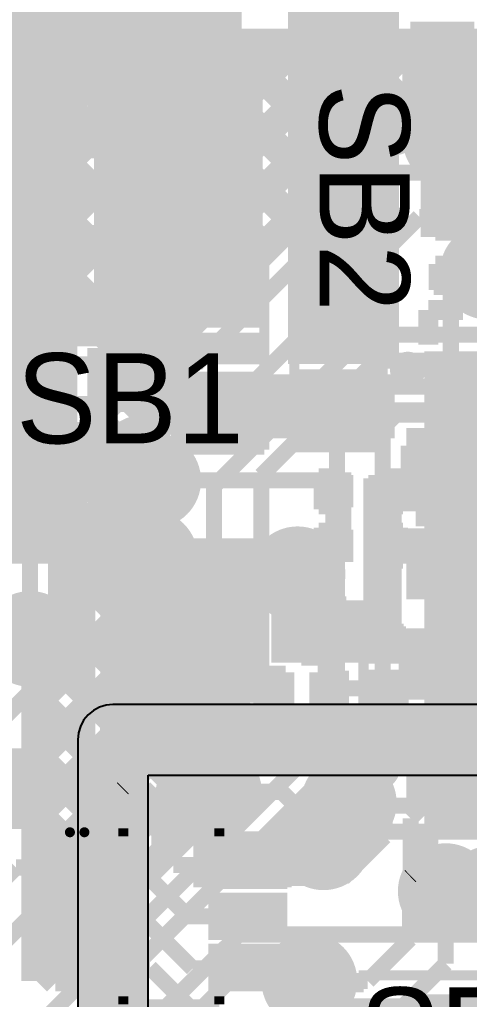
# Model space of a CAD drawing. Header units: millimetres. Extents: x 1.69 to 2.7, y 2.72 to 5.58.
# Drawn here: x 2.0277 to 2.2522, y 4.4611 to 4.9505 of the extents above; entities that cross this region are included whole.
import ezdxf

# ---------------------------------------------------------------- set-up
doc = ezdxf.new("R2010")
doc.units = ezdxf.units.MM
doc.header["$MEASUREMENT"] = 0
for name, color, linetype in [('BottomLayer', 5, 'Continuous'), ('BottomOverlay', 54, 'Continuous'), ('BottomPaste', 16, 'Continuous'), ('BottomSolder', 6, 'Continuous'), ('InternalPlane1', 76, 'Continuous'), ('InternalPlane2', 16, 'Continuous'), ('MultiLayer', 9, 'Continuous'), ('TopLayer', 1, 'Continuous'), ('TopOverlay', 2, 'Continuous'), ('TopPaste', 8, 'Continuous'), ('TopSolder', 216, 'Continuous'), ('ViaHoleLayer', 16, 'Continuous')]:
    doc.layers.add(name, color=color, linetype=linetype)

# ---------------------------------------------------------------- blocks, each defined once
blk = doc.blocks.new('48_SMD_M______2')
at = {"layer": 'TopLayer'}
for points in [[(-0.11929, 0.11516), (-0.1378, 0.11516), (-0.11929, 0.10138), (-0.1378, 0.10138)], [(-0.11929, 0.09547), (-0.1378, 0.09547), (-0.11929, 0.08169), (-0.1378, 0.08169)], [(-0.11929, 0.07579), (-0.1378, 0.07579), (-0.11929, 0.06201), (-0.1378, 0.06201)], [(-0.11929, 0.0561), (-0.1378, 0.0561), (-0.11929, 0.04232), (-0.1378, 0.04232)], [(-0.11929, 0.03642), (-0.1378, 0.03642), (-0.11929, 0.02264), (-0.1378, 0.02264)], [(-0.11929, 0.01673), (-0.1378, 0.01673), (-0.11929, 0.00295), (-0.1378, 0.00295)], [(-0.11929, -0.00295), (-0.1378, -0.00295), (-0.11929, -0.01673), (-0.1378, -0.01673)], [(-0.11929, -0.02264), (-0.1378, -0.02264), (-0.11929, -0.03642), (-0.1378, -0.03642)], [(-0.11929, -0.04232), (-0.1378, -0.04232), (-0.11929, -0.0561), (-0.1378, -0.0561)], [(-0.11929, -0.06201), (-0.1378, -0.06201), (-0.11929, -0.07579), (-0.1378, -0.07579)], [(-0.11929, -0.08169), (-0.1378, -0.08169), (-0.11929, -0.09547), (-0.1378, -0.09547)], [(-0.11929, -0.10138), (-0.1378, -0.10138), (-0.11929, -0.11516), (-0.1378, -0.11516)]]:
    blk.add_solid(points, dxfattribs=at)
at = {"layer": 'TopOverlay', "const_width": 0.01}
for points in [[(-0.13976, 0.13976), (-0.12244, 0.13976)], [(-0.13976, 0.12244), (-0.13976, 0.13976)], [(-0.13976, -0.13976), (-0.13976, -0.12244)], [(-0.13976, -0.13976), (-0.12244, -0.13976)]]:
    blk.add_lwpolyline(points, dxfattribs=at)
at = {"layer": 'TopOverlay'}
for points, const_width in [([(-0.14606, 0.11, 1), (-0.15394, 0.11, 1)], 0.01), ([(-0.15644, 0.11, 1), (-0.15144, 0.11, 1)], 0.005), ([(-0.14856, 0.11, 1), (-0.14356, 0.11, 1)], 0.005)]:
    blk.add_lwpolyline(points, format="xyb", close=True, dxfattribs=dict(at, const_width=const_width))
at = {"layer": 'TopPaste'}
for points in [[(-0.11929, 0.11516), (-0.1378, 0.11516), (-0.11929, 0.10138), (-0.1378, 0.10138)], [(-0.11929, 0.09547), (-0.1378, 0.09547), (-0.11929, 0.08169), (-0.1378, 0.08169)], [(-0.11929, 0.07579), (-0.1378, 0.07579), (-0.11929, 0.06201), (-0.1378, 0.06201)], [(-0.11929, 0.0561), (-0.1378, 0.0561), (-0.11929, 0.04232), (-0.1378, 0.04232)], [(-0.11929, 0.03642), (-0.1378, 0.03642), (-0.11929, 0.02264), (-0.1378, 0.02264)], [(-0.11929, 0.01673), (-0.1378, 0.01673), (-0.11929, 0.00295), (-0.1378, 0.00295)], [(-0.11929, -0.00295), (-0.1378, -0.00295), (-0.11929, -0.01673), (-0.1378, -0.01673)], [(-0.11929, -0.02264), (-0.1378, -0.02264), (-0.11929, -0.03642), (-0.1378, -0.03642)], [(-0.11929, -0.04232), (-0.1378, -0.04232), (-0.11929, -0.0561), (-0.1378, -0.0561)], [(-0.11929, -0.06201), (-0.1378, -0.06201), (-0.11929, -0.07579), (-0.1378, -0.07579)], [(-0.11929, -0.08169), (-0.1378, -0.08169), (-0.11929, -0.09547), (-0.1378, -0.09547)], [(-0.11929, -0.10138), (-0.1378, -0.10138), (-0.11929, -0.11516), (-0.1378, -0.11516)]]:
    blk.add_solid(points, dxfattribs=at)
at = {"layer": 'TopSolder'}
for points in [[(-0.11529, 0.11916), (-0.1418, 0.11916), (-0.11529, 0.09738), (-0.1418, 0.09738)], [(-0.11529, 0.09947), (-0.1418, 0.09947), (-0.11529, 0.07769), (-0.1418, 0.07769)], [(-0.11529, 0.07979), (-0.1418, 0.07979), (-0.11529, 0.05801), (-0.1418, 0.05801)], [(-0.11529, 0.0601), (-0.1418, 0.0601), (-0.11529, 0.03832), (-0.1418, 0.03832)], [(-0.11529, 0.04042), (-0.1418, 0.04042), (-0.11529, 0.01864), (-0.1418, 0.01864)], [(-0.11529, 0.02073), (-0.1418, 0.02073), (-0.11529, -0.00105), (-0.1418, -0.00105)], [(-0.11529, 0.00105), (-0.1418, 0.00105), (-0.11529, -0.02073), (-0.1418, -0.02073)], [(-0.11529, -0.01864), (-0.1418, -0.01864), (-0.11529, -0.04042), (-0.1418, -0.04042)], [(-0.11529, -0.03832), (-0.1418, -0.03832), (-0.11529, -0.0601), (-0.1418, -0.0601)], [(-0.11529, -0.05801), (-0.1418, -0.05801), (-0.11529, -0.07979), (-0.1418, -0.07979)], [(-0.11529, -0.07769), (-0.1418, -0.07769), (-0.11529, -0.09947), (-0.1418, -0.09947)], [(-0.11529, -0.09738), (-0.1418, -0.09738), (-0.11529, -0.11916), (-0.1418, -0.11916)]]:
    blk.add_solid(points, dxfattribs=at)
blk = doc.blocks.new('C___0402_20')
at = {"layer": 'TopLayer'}
for points in [[(-0.0095, -0.0125), (-0.0095, 0.0125), (-0.0275, -0.0125), (-0.0275, 0.0125)], [(0.0275, -0.0125), (0.0275, 0.0125), (0.0095, -0.0125), (0.0095, 0.0125)]]:
    blk.add_solid(points, dxfattribs=at)
at = {"layer": 'TopOverlay', "const_width": 0.005}
for points in [[(-0.011, 0.016), (-0.031, 0.016)], [(-0.031, 0.016), (-0.031, -0.016)], [(0.031, 0.016), (0.011, 0.016)], [(0.031, 0.016), (0.031, -0.016)], [(-0.011, -0.016), (-0.031, -0.016)], [(0.031, -0.016), (0.011, -0.016)]]:
    blk.add_lwpolyline(points, dxfattribs=at)
at = {"layer": 'TopPaste'}
for points in [[(-0.0095, -0.0125), (-0.0095, 0.0125), (-0.0275, -0.0125), (-0.0275, 0.0125)], [(0.0275, -0.0125), (0.0275, 0.0125), (0.0095, -0.0125), (0.0095, 0.0125)]]:
    blk.add_solid(points, dxfattribs=at)
at = {"layer": 'TopSolder'}
for points in [[(-0.00714, -0.01486), (-0.00714, 0.01486), (-0.02986, -0.01486), (-0.02986, 0.01486)], [(0.02986, -0.01486), (0.02986, 0.01486), (0.00714, -0.01486), (0.00714, 0.01486)]]:
    blk.add_solid(points, dxfattribs=at)
blk = doc.blocks.new('U_FL_R_SMT_1_80__24')
at = {"layer": 'TopLayer'}
for points in [[(-0.07913, -0.00295), (-0.03701, -0.00295), (-0.07913, 0.08366), (-0.03701, 0.08366)], [(0.03701, -0.00295), (0.07913, -0.00295), (0.03701, 0.08366), (0.07913, 0.08366)], [(-0.02008, -0.05742), (0.02008, -0.05742), (-0.02008, -0.01529), (0.02008, -0.01529)]]:
    blk.add_solid(points, dxfattribs=at)
at = {"layer": 'TopOverlay', "const_width": 0.005}
for points in [[(-0.055, 0.097), (0.058, 0.097)], [(-0.06, -0.011), (-0.06, -0.029)], [(0.062, -0.011), (0.062, -0.029)], [(-0.06, -0.029), (-0.031, -0.029)], [(0.033, -0.029), (0.062, -0.029)]]:
    blk.add_lwpolyline(points, dxfattribs=at)
at = {"layer": 'TopPaste'}
for points in [[(-0.07913, -0.00295), (-0.03701, -0.00295), (-0.07913, 0.08366), (-0.03701, 0.08366)], [(0.03701, -0.00295), (0.07913, -0.00295), (0.03701, 0.08366), (0.07913, 0.08366)], [(-0.02008, -0.05742), (0.02008, -0.05742), (-0.02008, -0.01529), (0.02008, -0.01529)]]:
    blk.add_solid(points, dxfattribs=at)
at = {"layer": 'TopSolder'}
for points in [[(-0.08313, -0.00695), (-0.03301, -0.00695), (-0.08313, 0.08766), (-0.03301, 0.08766)], [(0.03301, -0.00695), (0.08313, -0.00695), (0.03301, 0.08766), (0.08313, 0.08766)], [(-0.02408, -0.06142), (0.02408, -0.06142), (-0.02408, -0.01129), (0.02408, -0.01129)]]:
    blk.add_solid(points, dxfattribs=at)
blk = doc.blocks.new('C__0603_26')
at = {"layer": 'TopLayer'}
for points in [[(-0.045, 0.0175), (-0.045, -0.0175), (-0.015, 0.0175), (-0.015, -0.0175)], [(0.015, 0.0175), (0.015, -0.0175), (0.045, 0.0175), (0.045, -0.0175)]]:
    blk.add_solid(points, dxfattribs=at)
at = {"layer": 'TopOverlay', "const_width": 0.00787}
for points in [[(-0.018, 0.022), (-0.05, 0.022)], [(-0.05, 0.022), (-0.05, -0.022)], [(0.05, 0.022), (0.018, 0.022)], [(0.05, 0.022), (0.05, -0.022)], [(-0.018, -0.022), (-0.05, -0.022)], [(0.05, -0.022), (0.018, -0.022)]]:
    blk.add_lwpolyline(points, dxfattribs=at)
at = {"layer": 'TopPaste'}
for points in [[(-0.045, 0.0175), (-0.045, -0.0175), (-0.015, 0.0175), (-0.015, -0.0175)], [(0.015, 0.0175), (0.015, -0.0175), (0.045, 0.0175), (0.045, -0.0175)]]:
    blk.add_solid(points, dxfattribs=at)
at = {"layer": 'TopSolder'}
for points in [[(-0.04736, 0.01986), (-0.04736, -0.01986), (-0.01264, 0.01986), (-0.01264, -0.01986)], [(0.01264, 0.01986), (0.01264, -0.01986), (0.04736, 0.01986), (0.04736, -0.01986)]]:
    blk.add_solid(points, dxfattribs=at)
blk = doc.blocks.new('SOP_8_B_27')
at = {"layer": 'BottomLayer'}
for points in [[(-0.13386, 0.06122), (-0.08268, 0.06122), (-0.13386, 0.08878), (-0.08268, 0.08878)], [(-0.13386, 0.01122), (-0.08268, 0.01122), (-0.13386, 0.03878), (-0.08268, 0.03878)], [(-0.13386, -0.03878), (-0.08268, -0.03878), (-0.13386, -0.01122), (-0.08268, -0.01122)], [(-0.13386, -0.08878), (-0.08268, -0.08878), (-0.13386, -0.06122), (-0.08268, -0.06122)]]:
    blk.add_solid(points, dxfattribs=at)
at = {"layer": 'BottomOverlay'}
for points, const_width in [([(-0.14612, -0.0773, 1), (-0.15632, -0.0773, 1)], 0.01), ([(-0.15882, -0.0773, 1), (-0.15382, -0.0773, 1)], 0.005), ([(-0.14862, -0.0773, 1), (-0.14362, -0.0773, 1)], 0.005)]:
    blk.add_lwpolyline(points, format="xyb", close=True, dxfattribs=dict(at, const_width=const_width))
at = {"layer": 'BottomPaste'}
for points in [[(-0.13386, 0.06122), (-0.08268, 0.06122), (-0.13386, 0.08878), (-0.08268, 0.08878)], [(-0.13386, 0.01122), (-0.08268, 0.01122), (-0.13386, 0.03878), (-0.08268, 0.03878)], [(-0.13386, -0.03878), (-0.08268, -0.03878), (-0.13386, -0.01122), (-0.08268, -0.01122)], [(-0.13386, -0.08878), (-0.08268, -0.08878), (-0.13386, -0.06122), (-0.08268, -0.06122)]]:
    blk.add_solid(points, dxfattribs=at)
at = {"layer": 'BottomSolder'}
for points in [[(-0.13786, 0.05722), (-0.07868, 0.05722), (-0.13786, 0.09278), (-0.07868, 0.09278)], [(-0.13786, 0.00722), (-0.07868, 0.00722), (-0.13786, 0.04278), (-0.07868, 0.04278)], [(-0.13786, -0.04278), (-0.07868, -0.04278), (-0.13786, -0.00722), (-0.07868, -0.00722)], [(-0.13786, -0.09278), (-0.07868, -0.09278), (-0.13786, -0.05722), (-0.07868, -0.05722)]]:
    blk.add_solid(points, dxfattribs=at)
blk = doc.blocks.new('B3U_1000P_32')
at = {"layer": 'TopLayer'}
for points in [[(-0.08307, -0.03386), (-0.05079, -0.03386), (-0.08307, 0.03386), (-0.05079, 0.03386)], [(0.05079, -0.03386), (0.08307, -0.03386), (0.05079, 0.03386), (0.08307, 0.03386)]]:
    blk.add_solid(points, dxfattribs=at)
at = {"layer": 'TopOverlay', "const_width": 0.005}
for points in [[(-0.053, 0.054), (0, 0.054)], [(0, 0.054), (0.052, 0.054)], [(-0.053, -0.054), (0, -0.054)], [(0, -0.054), (0.052, -0.054)]]:
    blk.add_lwpolyline(points, dxfattribs=at)
at = {"layer": 'TopPaste'}
for points in [[(-0.08307, -0.03386), (-0.05079, -0.03386), (-0.08307, 0.03386), (-0.05079, 0.03386)], [(0.05079, -0.03386), (0.08307, -0.03386), (0.05079, 0.03386), (0.08307, 0.03386)]]:
    blk.add_solid(points, dxfattribs=at)
at = {"layer": 'TopSolder'}
for points in [[(-0.08707, -0.03786), (-0.04679, -0.03786), (-0.08707, 0.03786), (-0.04679, 0.03786)], [(0.04679, -0.03786), (0.08707, -0.03786), (0.04679, 0.03786), (0.08707, 0.03786)]]:
    blk.add_solid(points, dxfattribs=at)
blk = doc.blocks.new('U_DFN3030_8_B_34')
at = {"layer": 'BottomLayer'}
for points in [[(-0.06693, 0.03248), (-0.04134, 0.03248), (-0.06693, 0.04429), (-0.04134, 0.04429)], [(-0.0315, -0.04626), (0.0315, -0.04626), (-0.0315, 0.04626), (0.0315, 0.04626)], [(0.04134, 0.03248), (0.06693, 0.03248), (0.04134, 0.04429), (0.06693, 0.04429)], [(-0.06693, 0.00689), (-0.04134, 0.00689), (-0.06693, 0.0187), (-0.04134, 0.0187)], [(0.04134, 0.00689), (0.06693, 0.00689), (0.04134, 0.0187), (0.06693, 0.0187)], [(-0.06693, -0.0187), (-0.04134, -0.0187), (-0.06693, -0.00689), (-0.04134, -0.00689)], [(0.04134, -0.0187), (0.06693, -0.0187), (0.04134, -0.00689), (0.06693, -0.00689)], [(-0.06693, -0.04429), (-0.04134, -0.04429), (-0.06693, -0.03248), (-0.04134, -0.03248)], [(0.04134, -0.04429), (0.06693, -0.04429), (0.04134, -0.03248), (0.06693, -0.03248)]]:
    blk.add_solid(points, dxfattribs=at)
at = {"layer": 'BottomOverlay', "const_width": 0.005}
for points in [[(-0.05896, 0.059), (-0.05896, 0.05157)], [(0.05896, 0.059), (-0.05896, 0.059)], [(0.05896, 0.059), (0.05896, 0.0519)], [(0.05872, -0.05129), (0.05872, -0.05973)], [(-0.05792, -0.05149), (-0.05792, -0.05973)], [(0.05872, -0.05973), (-0.05792, -0.05973)]]:
    blk.add_lwpolyline(points, dxfattribs=at)
at = {"layer": 'BottomOverlay'}
for points, const_width in [([(-0.06963, -0.0622, 1), (-0.0741, -0.0622, 1)], 0.01), ([(-0.0766, -0.0622, 1), (-0.0716, -0.0622, 1)], 0.005), ([(-0.07213, -0.0622, 1), (-0.06713, -0.0622, 1)], 0.005)]:
    blk.add_lwpolyline(points, format="xyb", close=True, dxfattribs=dict(at, const_width=const_width))
at = {"layer": 'BottomPaste'}
for points in [[(-0.06693, 0.03248), (-0.04134, 0.03248), (-0.06693, 0.04429), (-0.04134, 0.04429)], [(-0.0315, -0.04626), (0.0315, -0.04626), (-0.0315, 0.04626), (0.0315, 0.04626)], [(0.04134, 0.03248), (0.06693, 0.03248), (0.04134, 0.04429), (0.06693, 0.04429)], [(-0.06693, 0.00689), (-0.04134, 0.00689), (-0.06693, 0.0187), (-0.04134, 0.0187)], [(0.04134, 0.00689), (0.06693, 0.00689), (0.04134, 0.0187), (0.06693, 0.0187)], [(-0.06693, -0.0187), (-0.04134, -0.0187), (-0.06693, -0.00689), (-0.04134, -0.00689)], [(0.04134, -0.0187), (0.06693, -0.0187), (0.04134, -0.00689), (0.06693, -0.00689)], [(-0.06693, -0.04429), (-0.04134, -0.04429), (-0.06693, -0.03248), (-0.04134, -0.03248)], [(0.04134, -0.04429), (0.06693, -0.04429), (0.04134, -0.03248), (0.06693, -0.03248)]]:
    blk.add_solid(points, dxfattribs=at)
at = {"layer": 'BottomSolder'}
for points in [[(-0.0355, -0.05026), (0.0355, -0.05026), (-0.0355, 0.05026), (0.0355, 0.05026)], [(-0.07093, 0.02848), (-0.03734, 0.02848), (-0.07093, 0.04829), (-0.03734, 0.04829)], [(0.03734, 0.02848), (0.07093, 0.02848), (0.03734, 0.04829), (0.07093, 0.04829)], [(-0.07093, 0.00289), (-0.03734, 0.00289), (-0.07093, 0.0227), (-0.03734, 0.0227)], [(0.03734, 0.00289), (0.07093, 0.00289), (0.03734, 0.0227), (0.07093, 0.0227)], [(-0.07093, -0.0227), (-0.03734, -0.0227), (-0.07093, -0.00289), (-0.03734, -0.00289)], [(0.03734, -0.0227), (0.07093, -0.0227), (0.03734, -0.00289), (0.07093, -0.00289)], [(-0.07093, -0.04829), (-0.03734, -0.04829), (-0.07093, -0.02848), (-0.03734, -0.02848)], [(0.03734, -0.04829), (0.07093, -0.04829), (0.03734, -0.02848), (0.07093, -0.02848)]]:
    blk.add_solid(points, dxfattribs=at)
blk = doc.blocks.new('S______B______48')
at = {"layer": 'TopLayer'}
for points in [[(-0.015, -0.0175), (-0.015, 0.0175), (-0.045, -0.0175), (-0.045, 0.0175)], [(0.045, -0.0175), (0.045, 0.0175), (0.015, -0.0175), (0.015, 0.0175)]]:
    blk.add_solid(points, dxfattribs=at)
at = {"layer": 'TopOverlay', "const_width": 0.005}
for points in [[(-0.05, 0.022), (0.05, 0.022)], [(-0.05, 0.022), (-0.05, -0.022)], [(0.05, 0.022), (0.05, -0.022)], [(-0.05, -0.022), (0.05, -0.022)]]:
    blk.add_lwpolyline(points, dxfattribs=at)
at = {"layer": 'TopPaste'}
for points in [[(-0.015, -0.0175), (-0.015, 0.0175), (-0.045, -0.0175), (-0.045, 0.0175)], [(0.045, -0.0175), (0.045, 0.0175), (0.015, -0.0175), (0.015, 0.0175)]]:
    blk.add_solid(points, dxfattribs=at)
at = {"layer": 'TopSolder'}
for points in [[(-0.011, -0.0215), (-0.011, 0.0215), (-0.049, -0.0215), (-0.049, 0.0215)], [(0.049, -0.0215), (0.049, 0.0215), (0.011, -0.0215), (0.011, 0.0215)]]:
    blk.add_solid(points, dxfattribs=at)
blk = doc.blocks.new('S______B______49')
at = {"layer": 'TopLayer'}
for points in [[(-0.015, -0.0175), (-0.015, 0.0175), (-0.045, -0.0175), (-0.045, 0.0175)], [(0.045, -0.0175), (0.045, 0.0175), (0.015, -0.0175), (0.015, 0.0175)]]:
    blk.add_solid(points, dxfattribs=at)
at = {"layer": 'TopOverlay', "const_width": 0.005}
for points in [[(-0.05, 0.022), (0.05, 0.022)], [(-0.05, 0.022), (-0.05, -0.022)], [(0.05, 0.022), (0.05, -0.022)], [(-0.05, -0.022), (0.05, -0.022)]]:
    blk.add_lwpolyline(points, dxfattribs=at)
at = {"layer": 'TopPaste'}
for points in [[(-0.015, -0.0175), (-0.015, 0.0175), (-0.045, -0.0175), (-0.045, 0.0175)], [(0.045, -0.0175), (0.045, 0.0175), (0.015, -0.0175), (0.015, 0.0175)]]:
    blk.add_solid(points, dxfattribs=at)
at = {"layer": 'TopSolder'}
for points in [[(-0.011, -0.0215), (-0.011, 0.0215), (-0.049, -0.0215), (-0.049, 0.0215)], [(0.049, -0.0215), (0.049, 0.0215), (0.011, -0.0215), (0.011, 0.0215)]]:
    blk.add_solid(points, dxfattribs=at)
blk = doc.blocks.new('R___0201_66')
at = {"layer": 'TopLayer'}
for points in [[(-0.01614, -0.00728), (-0.00551, -0.00728), (-0.01614, 0.00728), (-0.00551, 0.00728)], [(0.00551, -0.00728), (0.01614, -0.00728), (0.00551, 0.00728), (0.01614, 0.00728)]]:
    blk.add_solid(points, dxfattribs=at)
at = {"layer": 'TopOverlay', "const_width": 0.005}
for points in [[(-0.019, 0.01), (0.019, 0.01)], [(-0.019, 0.01), (-0.019, -0.01)], [(0.019, 0.01), (0.019, -0.01)], [(-0.019, -0.01), (0.019, -0.01)]]:
    blk.add_lwpolyline(points, dxfattribs=at)
at = {"layer": 'TopPaste'}
for points in [[(-0.01614, -0.00728), (-0.00551, -0.00728), (-0.01614, 0.00728), (-0.00551, 0.00728)], [(0.00551, -0.00728), (0.01614, -0.00728), (0.00551, 0.00728), (0.01614, 0.00728)]]:
    blk.add_solid(points, dxfattribs=at)
at = {"layer": 'TopSolder'}
for points in [[(-0.02014, -0.01128), (-0.00151, -0.01128), (-0.02014, 0.01128), (-0.00151, 0.01128)], [(0.00151, -0.01128), (0.02014, -0.01128), (0.00151, 0.01128), (0.02014, 0.01128)]]:
    blk.add_solid(points, dxfattribs=at)
blk = doc.blocks.new('SOT_363_67')
at = {"layer": 'TopLayer'}
for points in [[(-0.05394, 0.01772), (-0.02244, 0.01772), (-0.05394, 0.03346), (-0.02244, 0.03346)], [(0.02244, 0.01772), (0.05394, 0.01772), (0.02244, 0.03346), (0.05394, 0.03346)], [(-0.05394, -0.00787), (-0.02244, -0.00787), (-0.05394, 0.00787), (-0.02244, 0.00787)], [(0.02244, -0.00787), (0.05394, -0.00787), (0.02244, 0.00787), (0.05394, 0.00787)], [(-0.05394, -0.03346), (-0.02244, -0.03346), (-0.05394, -0.01772), (-0.02244, -0.01772)], [(0.02244, -0.03346), (0.05394, -0.03346), (0.02244, -0.01772), (0.05394, -0.01772)]]:
    blk.add_solid(points, dxfattribs=at)
at = {"layer": 'TopOverlay'}
for points, const_width in [([(-0.04339, 0.042, 1), (-0.05061, 0.042, 1)], 0.005), ([(-0.05186, 0.042, 1), (-0.04936, 0.042, 1)], 0.0025), ([(-0.04464, 0.042, 1), (-0.04214, 0.042, 1)], 0.0025)]:
    blk.add_lwpolyline(points, format="xyb", close=True, dxfattribs=dict(at, const_width=const_width))
at = {"layer": 'TopOverlay', "const_width": 0.005}
for points in [[(-0.024, 0.04), (-0.024, 0.044)], [(-0.024, 0.044), (0.024, 0.044)], [(0.024, 0.04), (0.024, 0.044)], [(-0.024, -0.044), (-0.024, -0.04)], [(0.024, -0.044), (0.024, -0.04)], [(-0.024, -0.044), (0.024, -0.044)]]:
    blk.add_lwpolyline(points, dxfattribs=at)
at = {"layer": 'TopPaste'}
for points in [[(-0.05394, 0.01772), (-0.02244, 0.01772), (-0.05394, 0.03346), (-0.02244, 0.03346)], [(0.02244, 0.01772), (0.05394, 0.01772), (0.02244, 0.03346), (0.05394, 0.03346)], [(-0.05394, -0.00787), (-0.02244, -0.00787), (-0.05394, 0.00787), (-0.02244, 0.00787)], [(0.02244, -0.00787), (0.05394, -0.00787), (0.02244, 0.00787), (0.05394, 0.00787)], [(-0.05394, -0.03346), (-0.02244, -0.03346), (-0.05394, -0.01772), (-0.02244, -0.01772)], [(0.02244, -0.03346), (0.05394, -0.03346), (0.02244, -0.01772), (0.05394, -0.01772)]]:
    blk.add_solid(points, dxfattribs=at)
at = {"layer": 'TopSolder'}
for points in [[(-0.05794, 0.01372), (-0.01844, 0.01372), (-0.05794, 0.03746), (-0.01844, 0.03746)], [(0.01844, 0.01372), (0.05794, 0.01372), (0.01844, 0.03746), (0.05794, 0.03746)], [(-0.05794, -0.01187), (-0.01844, -0.01187), (-0.05794, 0.01187), (-0.01844, 0.01187)], [(0.01844, -0.01187), (0.05794, -0.01187), (0.01844, 0.01187), (0.05794, 0.01187)], [(-0.05794, -0.03746), (-0.01844, -0.03746), (-0.05794, -0.01372), (-0.01844, -0.01372)], [(0.01844, -0.03746), (0.05794, -0.03746), (0.01844, -0.01372), (0.05794, -0.01372)]]:
    blk.add_solid(points, dxfattribs=at)
blk = doc.blocks.new('CAP_0201_105')
at = {"layer": 'TopLayer'}
for points in [[(-0.01772, -0.00591), (-0.00591, -0.00591), (-0.01772, 0.00591), (-0.00591, 0.00591)], [(0.00591, -0.00591), (0.01772, -0.00591), (0.00591, 0.00591), (0.01772, 0.00591)]]:
    blk.add_solid(points, dxfattribs=at)
at = {"layer": 'TopOverlay', "const_width": 0.005}
for points in [[(-0.021, 0.009), (-0.008, 0.009)], [(-0.021, 0.009), (-0.021, -0.009)], [(0.008, 0.009), (0.021, 0.009)], [(0.021, 0.009), (0.021, -0.009)], [(-0.021, -0.009), (-0.008, -0.009)], [(0.008, -0.009), (0.021, -0.009)]]:
    blk.add_lwpolyline(points, dxfattribs=at)
at = {"layer": 'TopPaste'}
for points in [[(-0.01772, -0.00591), (-0.00591, -0.00591), (-0.01772, 0.00591), (-0.00591, 0.00591)], [(0.00591, -0.00591), (0.01772, -0.00591), (0.00591, 0.00591), (0.01772, 0.00591)]]:
    blk.add_solid(points, dxfattribs=at)
at = {"layer": 'TopSolder'}
for points in [[(-0.01988, -0.00807), (-0.00374, -0.00807), (-0.01988, 0.00807), (-0.00374, 0.00807)], [(0.00374, -0.00807), (0.01988, -0.00807), (0.00374, 0.00807), (0.01988, 0.00807)]]:
    blk.add_solid(points, dxfattribs=at)
blk = doc.blocks.new('CAP_0201_108')
at = {"layer": 'TopLayer'}
for points in [[(-0.01772, -0.00591), (-0.00591, -0.00591), (-0.01772, 0.00591), (-0.00591, 0.00591)], [(0.00591, -0.00591), (0.01772, -0.00591), (0.00591, 0.00591), (0.01772, 0.00591)]]:
    blk.add_solid(points, dxfattribs=at)
at = {"layer": 'TopOverlay', "const_width": 0.005}
for points in [[(-0.008, 0.009), (-0.021, 0.009)], [(-0.021, 0.009), (-0.021, -0.009)], [(0.021, 0.009), (0.008, 0.009)], [(0.021, 0.009), (0.021, -0.009)], [(-0.008, -0.009), (-0.021, -0.009)], [(0.021, -0.009), (0.008, -0.009)]]:
    blk.add_lwpolyline(points, dxfattribs=at)
at = {"layer": 'TopPaste'}
for points in [[(-0.01772, -0.00591), (-0.00591, -0.00591), (-0.01772, 0.00591), (-0.00591, 0.00591)], [(0.00591, -0.00591), (0.01772, -0.00591), (0.00591, 0.00591), (0.01772, 0.00591)]]:
    blk.add_solid(points, dxfattribs=at)
at = {"layer": 'TopSolder'}
for points in [[(-0.01988, -0.00807), (-0.00374, -0.00807), (-0.01988, 0.00807), (-0.00374, 0.00807)], [(0.00374, -0.00807), (0.01988, -0.00807), (0.00374, 0.00807), (0.01988, 0.00807)]]:
    blk.add_solid(points, dxfattribs=at)
blk = doc.blocks.new('CAP_0201_109')
at = {"layer": 'TopLayer'}
for points in [[(-0.01772, -0.00591), (-0.00591, -0.00591), (-0.01772, 0.00591), (-0.00591, 0.00591)], [(0.00591, -0.00591), (0.01772, -0.00591), (0.00591, 0.00591), (0.01772, 0.00591)]]:
    blk.add_solid(points, dxfattribs=at)
at = {"layer": 'TopOverlay', "const_width": 0.005}
for points in [[(-0.008, 0.009), (-0.021, 0.009)], [(-0.021, 0.009), (-0.021, -0.009)], [(0.021, 0.009), (0.008, 0.009)], [(0.021, 0.009), (0.021, -0.009)], [(-0.008, -0.009), (-0.021, -0.009)], [(0.021, -0.009), (0.008, -0.009)]]:
    blk.add_lwpolyline(points, dxfattribs=at)
at = {"layer": 'TopPaste'}
for points in [[(-0.01772, -0.00591), (-0.00591, -0.00591), (-0.01772, 0.00591), (-0.00591, 0.00591)], [(0.00591, -0.00591), (0.01772, -0.00591), (0.00591, 0.00591), (0.01772, 0.00591)]]:
    blk.add_solid(points, dxfattribs=at)
at = {"layer": 'TopSolder'}
for points in [[(-0.01988, -0.00807), (-0.00374, -0.00807), (-0.01988, 0.00807), (-0.00374, 0.00807)], [(0.00374, -0.00807), (0.01988, -0.00807), (0.00374, 0.00807), (0.01988, 0.00807)]]:
    blk.add_solid(points, dxfattribs=at)
blk = doc.blocks.new('CAP_0201_111')
at = {"layer": 'TopLayer'}
for points in [[(-0.01772, -0.00591), (-0.00591, -0.00591), (-0.01772, 0.00591), (-0.00591, 0.00591)], [(0.00591, -0.00591), (0.01772, -0.00591), (0.00591, 0.00591), (0.01772, 0.00591)]]:
    blk.add_solid(points, dxfattribs=at)
at = {"layer": 'TopOverlay', "const_width": 0.005}
for points in [[(-0.021, 0.009), (-0.021, -0.009)], [(-0.008, 0.009), (-0.021, 0.009)], [(0.021, 0.009), (0.008, 0.009)], [(0.021, 0.009), (0.021, -0.009)], [(-0.008, -0.009), (-0.021, -0.009)], [(0.021, -0.009), (0.008, -0.009)]]:
    blk.add_lwpolyline(points, dxfattribs=at)
at = {"layer": 'TopPaste'}
for points in [[(-0.01772, -0.00591), (-0.00591, -0.00591), (-0.01772, 0.00591), (-0.00591, 0.00591)], [(0.00591, -0.00591), (0.01772, -0.00591), (0.00591, 0.00591), (0.01772, 0.00591)]]:
    blk.add_solid(points, dxfattribs=at)
at = {"layer": 'TopSolder'}
for points in [[(-0.01988, -0.00807), (-0.00374, -0.00807), (-0.01988, 0.00807), (-0.00374, 0.00807)], [(0.00374, -0.00807), (0.01988, -0.00807), (0.00374, 0.00807), (0.01988, 0.00807)]]:
    blk.add_solid(points, dxfattribs=at)
blk = doc.blocks.new('CAP_0201_112')
at = {"layer": 'TopLayer'}
for points in [[(-0.01772, -0.00591), (-0.00591, -0.00591), (-0.01772, 0.00591), (-0.00591, 0.00591)], [(0.00591, -0.00591), (0.01772, -0.00591), (0.00591, 0.00591), (0.01772, 0.00591)]]:
    blk.add_solid(points, dxfattribs=at)
at = {"layer": 'TopOverlay', "const_width": 0.005}
for points in [[(-0.008, 0.009), (-0.021, 0.009)], [(-0.021, 0.009), (-0.021, -0.009)], [(0.021, 0.009), (0.008, 0.009)], [(0.021, 0.009), (0.021, -0.009)], [(-0.008, -0.009), (-0.021, -0.009)], [(0.021, -0.009), (0.008, -0.009)]]:
    blk.add_lwpolyline(points, dxfattribs=at)
at = {"layer": 'TopPaste'}
for points in [[(-0.01772, -0.00591), (-0.00591, -0.00591), (-0.01772, 0.00591), (-0.00591, 0.00591)], [(0.00591, -0.00591), (0.01772, -0.00591), (0.00591, 0.00591), (0.01772, 0.00591)]]:
    blk.add_solid(points, dxfattribs=at)
at = {"layer": 'TopSolder'}
for points in [[(-0.01988, -0.00807), (-0.00374, -0.00807), (-0.01988, 0.00807), (-0.00374, 0.00807)], [(0.00374, -0.00807), (0.01988, -0.00807), (0.00374, 0.00807), (0.01988, 0.00807)]]:
    blk.add_solid(points, dxfattribs=at)
blk = doc.blocks.new('CAP_0201_115')
at = {"layer": 'TopLayer'}
for points in [[(-0.01772, -0.00591), (-0.00591, -0.00591), (-0.01772, 0.00591), (-0.00591, 0.00591)], [(0.00591, -0.00591), (0.01772, -0.00591), (0.00591, 0.00591), (0.01772, 0.00591)]]:
    blk.add_solid(points, dxfattribs=at)
at = {"layer": 'TopOverlay', "const_width": 0.005}
for points in [[(-0.021, 0.009), (-0.021, -0.009)], [(-0.021, 0.009), (-0.008, 0.009)], [(0.008, 0.009), (0.021, 0.009)], [(0.021, 0.009), (0.021, -0.009)], [(-0.021, -0.009), (-0.008, -0.009)], [(0.008, -0.009), (0.021, -0.009)]]:
    blk.add_lwpolyline(points, dxfattribs=at)
at = {"layer": 'TopPaste'}
for points in [[(-0.01772, -0.00591), (-0.00591, -0.00591), (-0.01772, 0.00591), (-0.00591, 0.00591)], [(0.00591, -0.00591), (0.01772, -0.00591), (0.00591, 0.00591), (0.01772, 0.00591)]]:
    blk.add_solid(points, dxfattribs=at)
at = {"layer": 'TopSolder'}
for points in [[(-0.01988, -0.00807), (-0.00374, -0.00807), (-0.01988, 0.00807), (-0.00374, 0.00807)], [(0.00374, -0.00807), (0.01988, -0.00807), (0.00374, 0.00807), (0.01988, 0.00807)]]:
    blk.add_solid(points, dxfattribs=at)

msp = doc.modelspace()

# ---------------------------------------------------------------- linework, layer by layer
at = {"layer": 'BottomLayer'}
for points, const_width in [([(2.03605, 4.93843), (2.47227, 4.93843)], 0.015), ([(2.03605, 4.8362), (2.13829, 4.93843)], 0.015), ([(2.03605, 4.86448), (2.11, 4.93843)], 0.015), ([(2.03605, 4.80791), (2.16657, 4.93843)], 0.015), ([(2.03605, 4.89277), (2.08172, 4.93843)], 0.015), ([(2.03605, 4.79488), (2.03605, 4.93843)], 0.015), ([(2.03605, 4.92105), (2.05344, 4.93843)], 0.015), ([(2.04778, 4.93843), (2.15013, 4.83608)], 0.015), ([(2.05131, 4.79488), (2.19486, 4.93843)], 0.015), ([(2.07607, 4.93843), (2.16427, 4.85023)], 0.015), ([(2.07959, 4.79488), (2.22314, 4.93843)], 0.015), ([(2.10435, 4.93843), (2.17842, 4.86437)], 0.015), ([(2.10788, 4.79488), (2.25143, 4.93843)], 0.015), ([(2.13264, 4.93843), (2.19256, 4.87851)], 0.015), ([(2.16092, 4.93843), (2.20902, 4.89033)], 0.015), ([(2.18921, 4.93843), (2.22139, 4.90625)], 0.015), ([(2.21749, 4.93843), (2.23903, 4.91689)], 0.015), ([(2.24577, 4.93843), (2.2937, 4.89051)], 0.015), ([(2.25527, 4.91399), (2.27971, 4.93843)], 0.015), ([(2.03605, 4.92188), (2.13599, 4.82194)], 0.015), ([(2.24275, 4.89079), (2.24275, 4.90965)], 0.01), ([(2.03605, 4.89359), (2.12185, 4.8078)], 0.015), ([(2.21139, 4.89051), (2.21639, 4.89051)], 0.015), ([(2.22389, 4.89079), (2.24275, 4.89079)], 0.01), ([(2.24275, 4.89079), (2.2616, 4.89079)], 0.01), ([(2.10893, 4.79488), (2.19972, 4.88567)], 0.015), ([(2.11577, 4.77839), (2.21139, 4.87401)], 0.008), ([(2.21139, 4.87401), (2.23428, 4.87401)], 0.008), ([(2.23428, 4.87401), (2.23535, 4.87294)], 0.008), ([(2.23535, 4.87294), (2.25014, 4.87294)], 0.008), ([(2.25014, 4.87294), (2.25121, 4.87401)], 0.008), ([(2.25121, 4.87401), (2.40408, 4.87401)], 0.008), ([(2.03605, 4.86531), (2.10648, 4.79488)], 0.015), ([(2.13369, 4.75851), (2.22714, 4.85196)], 0.008), ([(2.22714, 4.85196), (2.40087, 4.85196)], 0.008), ([(2.03605, 4.83703), (2.07819, 4.79488)], 0.015), ([(2.03605, 4.80874), (2.04991, 4.79488)], 0.015), ([(2.03605, 4.79488), (2.10893, 4.79488)], 0.015), ([(2.12464, 4.71749), (2.20032, 4.79318)], 0.008), ([(2.20032, 4.79318), (2.37387, 4.79318)], 0.008), ([(2.01254, 4.75962), (2.0313, 4.77839)], 0.008), ([(2.0313, 4.77839), (2.11577, 4.77839)], 0.008), ([(2.14826, 4.72273), (2.20571, 4.78018)], 0.008), ([(2.20571, 4.78018), (2.42662, 4.78018)], 0.008), ([(2.18605, 4.74214), (2.21109, 4.76718)], 0.008), ([(2.21109, 4.76718), (2.49871, 4.76718)], 0.008), ([(2.0329, 4.74709), (2.04432, 4.75851)], 0.008), ([(2.04432, 4.75851), (2.13369, 4.75851)], 0.008), ([(2.20889, 4.74659), (2.21648, 4.75418)], 0.008), ([(2.21648, 4.75418), (2.50409, 4.75418)], 0.008), ([(2.0329, 4.64119), (2.0329, 4.74709)], 0.008), ([(2.0494, 4.73641), (2.055, 4.74201)], 0.015), ([(2.0494, 4.65475), (2.0494, 4.74026)], 0.015), ([(2.05116, 4.74201), (2.07934, 4.74201)], 0.015), ([(2.0745, 4.74201), (2.07664, 4.73987)], 0.015), ([(2.20889, 4.60142), (2.20889, 4.74659)], 0.008), ([(2.0494, 4.73882), (2.06796, 4.72026)], 0.015), ([(2.18605, 4.59697), (2.18605, 4.74214)], 0.008), ([(2.22539, 4.73768), (2.25342, 4.73768)], 0.015), ([(2.22539, 4.70496), (2.22539, 4.73768)], 0.015), ([(2.22539, 4.7144), (2.24866, 4.73768)], 0.015), ([(2.24854, 4.73768), (2.25178, 4.73443)], 0.015), ([(2.22539, 4.73254), (2.25297, 4.70496)], 0.015), ([(2.0494, 4.70813), (2.06903, 4.72775)], 0.015), ([(2.07546, 4.72032), (2.09432, 4.72032)], 0.01), ([(2.14826, 4.58961), (2.14826, 4.72273)], 0.008), ([(2.24423, 4.70496), (2.25573, 4.71646)], 0.015), ([(2.0494, 4.71054), (2.06831, 4.69163)], 0.015), ([(2.12464, 4.59355), (2.12464, 4.71749)], 0.008), ([(2.0494, 4.67984), (2.0736, 4.70403)], 0.015), ([(2.22539, 4.70496), (2.28834, 4.70496)], 0.015), ([(2.0494, 4.68225), (2.10814, 4.62352)], 0.015), ([(2.07389, 4.68174), (2.09275, 4.68174)], 0.01), ([(2.09275, 4.66288), (2.09275, 4.68174)], 0.01), ([(2.05076, 4.65291), (2.06873, 4.67088)], 0.015), ([(2.03605, 4.60992), (2.08327, 4.65714)], 0.015), ([(2.10263, 4.65731), (2.10814, 4.65181)], 0.015), ([(2.10814, 4.60711), (2.10814, 4.66034)], 0.015), ([(2.03605, 4.58164), (2.10814, 4.65372)], 0.015), ([(2.05125, 4.65212), (2.10407, 4.59931)], 0.015), ([(2.03605, 4.55335), (2.10814, 4.62544)], 0.015), ([(2.0485, 4.62659), (2.10417, 4.57092)], 0.015), ([(2.03605, 4.47037), (2.03605, 4.62006)], 0.015), ([(2.03605, 4.61075), (2.10625, 4.54056)], 0.015), ([(2.18462, 4.57716), (2.20889, 4.60142)], 0.008), ([(2.17923, 4.59016), (2.18605, 4.59697)], 0.008), ([(2.03605, 4.52507), (2.10331, 4.59233)], 0.015), ([(1.95413, 4.36511), (2.17918, 4.59016)], 0.008), ([(2.12345, 4.56481), (2.14826, 4.58961)], 0.008), ([(2.17918, 4.59016), (2.17923, 4.59016)], 0.008), ([(2.03605, 4.58247), (2.0921, 4.52642)], 0.015), ([(1.96713, 4.35973), (2.18456, 4.57716)], 0.008), ([(2.18456, 4.57716), (2.18462, 4.57716)], 0.008), ([(2.03605, 4.49679), (2.10329, 4.56402)], 0.015), ([(2.03605, 4.55418), (2.07796, 4.51227)], 0.015), ([(2.19196, 4.5593), (2.19335, 4.55791)], 0.008), ([(2.19335, 4.55791), (2.47376, 4.55791)], 0.008), ([(2.03605, 4.47037), (2.11275, 4.54706)], 0.015), ([(2.19782, 4.53961), (2.20311, 4.54491)], 0.008), ([(2.20311, 4.54491), (2.46698, 4.54491)], 0.008), ([(2.17936, 4.53961), (2.19782, 4.53961)], 0.008), ([(2.03605, 4.5259), (2.06382, 4.49813)], 0.015), ([(2.23939, 4.51572), (2.25557, 4.53191)], 0.008), ([(2.25557, 4.53191), (2.3315, 4.53191)], 0.008), ([(2.03605, 4.49761), (2.04968, 4.48399)], 0.015), ([(1.98723, 4.34371), (2.13708, 4.49355)], 0.008), ([(2.13708, 4.49355), (2.32109, 4.49355)], 0.008), ([(2.00048, 4.33856), (2.13223, 4.47032)], 0.008), ([(2.13223, 4.47032), (2.17227, 4.47032)], 0.008)]:
    msp.add_lwpolyline(points, dxfattribs=dict(at, const_width=const_width))
at = {"layer": 'BottomLayer', "const_width": 0.015}
for points in [[(2.21639, 4.89051, -1.005503), (2.2691, 4.89079)], [(2.19972, 4.88567, -0.198912), (2.21139, 4.89051)], [(2.19972, 4.88567, -0.198912), (2.21139, 4.89051)], [(2.0756, 4.70176, -0.466999), (2.07934, 4.74201)], [(2.25075, 4.72868, -0.145155), (2.25342, 4.73768)], [(2.26825, 4.71119, -0.414214), (2.25075, 4.72868)], [(2.10814, 4.66034, -0.958601), (2.0756, 4.70176)], [(2.0494, 4.65475, -0.17371), (2.05426, 4.64119)], [(2.05426, 4.64119, -0.371499), (2.03605, 4.62006)], [(2.10883, 4.57918, -0.372406), (2.10814, 4.60711)], [(2.11275, 4.54706, -0.45822), (2.10883, 4.57918)]]:
    msp.add_lwpolyline(points, format="xyb", dxfattribs=at)
at = {"layer": 'BottomLayer'}
for points, const_width in [([(2.23832, 4.89079, 1), (2.24717, 4.89079, 1)], 0.00886), ([(2.20764, 4.89051, 1), (2.21514, 4.89051, 1)], 0.0075), ([(2.20764, 4.89051, 1), (2.21514, 4.89051, 1)], 0.0075), ([(2.21264, 4.89051, 1), (2.22014, 4.89051, 1)], 0.0075), ([(2.19597, 4.88567, 1), (2.20347, 4.88567, 1)], 0.0075), ([(2.19597, 4.88567, 1), (2.20347, 4.88567, 1)], 0.0075), ([(2.07559, 4.74201, 1), (2.08309, 4.74201, 1)], 0.0075), ([(2.24967, 4.73768, 1), (2.25717, 4.73768, 1)], 0.0075), ([(2.247, 4.72868, 1), (2.2545, 4.72868, 1)], 0.0075), ([(2.247, 4.72868, 1), (2.2545, 4.72868, 1)], 0.0075), ([(2.08989, 4.72032, 1), (2.09875, 4.72032, 1)], 0.00886), ([(2.07185, 4.70176, 1), (2.07935, 4.70176, 1)], 0.0075), ([(2.07185, 4.70176, 1), (2.07935, 4.70176, 1)], 0.0075), ([(2.08832, 4.68174, 1), (2.09717, 4.68174, 1)], 0.00886), ([(2.16194, 4.67347, 1), (2.1708, 4.67347, 1)], 0.00886), ([(2.10439, 4.66034, 1), (2.11189, 4.66034, 1)], 0.0075), ([(2.04565, 4.65475, 1), (2.05315, 4.65475, 1)], 0.0075), ([(2.02847, 4.64119, 1), (2.03733, 4.64119, 1)], 0.00886), ([(2.05051, 4.64119, 1), (2.05801, 4.64119, 1)], 0.0075), ([(2.05051, 4.64119, 1), (2.05801, 4.64119, 1)], 0.0075), ([(2.0323, 4.62006, 1), (2.0398, 4.62006, 1)], 0.0075), ([(2.10439, 4.60711, 1), (2.11189, 4.60711, 1)], 0.0075), ([(2.12021, 4.59355, 1), (2.12906, 4.59355, 1)], 0.00886), ([(2.10508, 4.57918, 1), (2.11258, 4.57918, 1)], 0.0075), ([(2.10508, 4.57918, 1), (2.11258, 4.57918, 1)], 0.0075), ([(2.12021, 4.56481, 1), (2.12906, 4.56481, 1)], 0.00886), ([(2.18753, 4.5593, 1), (2.19639, 4.5593, 1)], 0.00886), ([(2.109, 4.54706, 1), (2.1165, 4.54706, 1)], 0.0075), ([(2.17493, 4.53961, 1), (2.18379, 4.53961, 1)], 0.00886), ([(2.23595, 4.5152, 1), (2.24481, 4.5152, 1)], 0.00886), ([(2.16784, 4.47032, 1), (2.1767, 4.47032, 1)], 0.00886)]:
    msp.add_lwpolyline(points, format="xyb", close=True, dxfattribs=dict(at, const_width=const_width))
at = {"layer": 'InternalPlane1'}
for p, q in [((2.06447, 4.60541), (2.06181, 4.60323)), ((2.06751, 4.60704), (2.06447, 4.60541)), ((2.07081, 4.60804), (2.06751, 4.60704)), ((2.07424, 4.60838), (2.07081, 4.60804)), ((2.26991, 4.60838), (2.07424, 4.60838)), ((2.05962, 4.60056), (2.058, 4.59752)), ((2.06181, 4.60323), (2.05962, 4.60056)), ((2.058, 4.59752), (2.05699, 4.59422)), ((2.05699, 4.59422), (2.05666, 4.59079)), ((2.05666, 4.59079), (2.05666, 4.21785)), ((2.09183, 4.22513), (2.09183, 4.57321)), ((2.09183, 4.57321), (2.26263, 4.57321))]:
    msp.add_line(p, q, dxfattribs=at)
at = {"layer": 'InternalPlane1', "const_width": 0.02391}
for points in [[(2.23079, 4.89079, 1), (2.2547, 4.89079, 1)], [(2.08237, 4.72032, 1), (2.10627, 4.72032, 1)], [(2.08079, 4.68174, 1), (2.1047, 4.68174, 1)], [(2.02095, 4.64119, 1), (2.04486, 4.64119, 1)], [(2.11268, 4.59355, 1), (2.13659, 4.59355, 1)], [(2.11268, 4.56481, 1), (2.13659, 4.56481, 1)], [(2.18001, 4.5593, 1), (2.20391, 4.5593, 1)], [(2.16741, 4.53961, 1), (2.19131, 4.53961, 1)], [(2.22843, 4.5152, 1), (2.25234, 4.5152, 1)], [(2.25126, 4.51402, 1), (2.27517, 4.51402, 1)], [(2.16032, 4.47032, 1), (2.18423, 4.47032, 1)]]:
    msp.add_lwpolyline(points, format="xyb", close=True, dxfattribs=at)
at = {"layer": 'InternalPlane1', "const_width": 0.035}
for points in [[(2.07424, 4.21785), (2.07424, 4.59079)], [(2.07424, 4.59079), (2.23789, 4.59079)], [(2.23789, 4.59079), (2.26991, 4.59079)]]:
    msp.add_lwpolyline(points, dxfattribs=at)
at = {"layer": 'InternalPlane2', "const_width": 0.02391}
for points in [[(2.24941, 4.82457, 1), (2.27331, 4.82457, 1)], [(2.15442, 4.67347, 1), (2.17832, 4.67347, 1)], [(2.02095, 4.64119, 1), (2.04486, 4.64119, 1)], [(2.11268, 4.59355, 1), (2.13659, 4.59355, 1)], [(2.11268, 4.56481, 1), (2.13659, 4.56481, 1)], [(2.18001, 4.5593, 1), (2.20391, 4.5593, 1)], [(2.16741, 4.53961, 1), (2.19131, 4.53961, 1)], [(2.22843, 4.5152, 1), (2.25234, 4.5152, 1)], [(2.25126, 4.51402, 1), (2.27517, 4.51402, 1)], [(2.16032, 4.47032, 1), (2.18423, 4.47032, 1)]]:
    msp.add_lwpolyline(points, format="xyb", close=True, dxfattribs=at)
at = {"layer": 'MultiLayer', "const_width": 0.00886}
for points in [[(2.23832, 4.89079, 1), (2.24717, 4.89079, 1)], [(2.08989, 4.72032, 1), (2.09875, 4.72032, 1)], [(2.08832, 4.68174, 1), (2.09717, 4.68174, 1)], [(2.16194, 4.67347, 1), (2.1708, 4.67347, 1)], [(2.02847, 4.64119, 1), (2.03733, 4.64119, 1)], [(2.12021, 4.59355, 1), (2.12906, 4.59355, 1)], [(2.12021, 4.56481, 1), (2.12906, 4.56481, 1)], [(2.18753, 4.5593, 1), (2.19639, 4.5593, 1)], [(2.17493, 4.53961, 1), (2.18379, 4.53961, 1)], [(2.23595, 4.5152, 1), (2.24481, 4.5152, 1)], [(2.16784, 4.47032, 1), (2.1767, 4.47032, 1)]]:
    msp.add_lwpolyline(points, format="xyb", close=True, dxfattribs=at)
at = {"layer": 'TopLayer'}
for points, const_width in [([(2.24275, 4.89079), (2.24708, 4.89079)], 0.022), ([(2.24275, 4.89079), (2.2616, 4.89079)], 0.01), ([(2.03659, 4.82331), (2.03675, 4.82347)], 0.02), ([(2.24289, 4.77395), (2.24289, 4.82339)], 0.008), ([(2.2433, 4.82457), (2.26136, 4.82457)], 0.008), ([(2.06903, 4.78656), (2.14914, 4.78656)], 0.015), ([(2.06903, 4.78432), (2.07127, 4.78656)], 0.015), ([(2.06903, 4.72773), (2.06903, 4.78656)], 0.015), ([(2.08652, 4.78656), (2.09639, 4.77669)], 0.015), ([(2.09639, 4.78339), (2.09888, 4.78589)], 0.015), ([(2.09639, 4.7466), (2.09639, 4.78589)], 0.015), ([(2.09639, 4.78589), (2.14914, 4.78589)], 0.015), ([(2.06903, 4.75603), (2.09639, 4.78339)], 0.015), ([(2.06903, 4.77577), (2.09639, 4.74841)], 0.015), ([(2.08689, 4.74561), (2.09639, 4.75511)], 0.015), ([(2.1373, 4.75638), (2.13941, 4.75427)], 0.01), ([(2.1883, 4.75539), (2.18941, 4.75427)], 0.01), ([(2.18941, 4.75427), (2.24289, 4.75427)], 0.01), ([(2.06903, 4.74749), (2.07664, 4.73987)], 0.015), ([(2.09432, 4.72032), (2.09432, 4.73918)], 0.01), ([(2.07546, 4.72032), (2.09432, 4.72032)], 0.01), ([(2.09432, 4.72032), (2.18788, 4.72032)], 0.008), ([(2.06903, 4.70388), (2.06903, 4.71291)], 0.015), ([(2.18567, 4.71439), (2.18619, 4.7149)], 0.008), ([(2.20981, 4.7149), (2.24289, 4.7149)], 0.008), ([(2.24289, 4.7149), (2.2433, 4.7149)], 0.008), ([(2.0213, 4.69717), (2.0343, 4.71017)], 0.008), ([(2.01579, 4.70869), (2.02521, 4.70869)], 0.008), ([(2.06903, 4.70388), (2.07372, 4.70388)], 0.015), ([(2.0329, 4.61481), (2.0329, 4.64119)], 0.008), ([(2.1803, 4.61647), (2.2093, 4.61647)], 0.008), ([(2.1803, 4.61639), (2.1803, 4.61647)], 0.008), ([(2.2093, 4.61647), (2.20982, 4.61595)], 0.008), ([(2.2093, 4.61647), (2.24289, 4.61647)], 0.008), ([(2.20982, 4.54251), (2.20982, 4.61595)], 0.008), ([(2.24289, 4.61586), (2.24289, 4.61647)], 0.008), ([(2.01799, 4.5999), (2.0329, 4.61481)], 0.008), ([(2.12464, 4.59355), (2.1577, 4.59355)], 0.008), ([(2.1577, 4.59355), (2.19196, 4.5593)], 0.008), ([(2.07897, 4.56639), (2.07936, 4.56678)], 0.008), ([(2.07936, 4.56678), (2.08999, 4.56678)], 0.008), ([(2.08999, 4.56678), (2.09747, 4.5593)], 0.008), ([(2.00889, 4.56639), (2.07897, 4.56639)], 0.008), ([(2.12464, 4.56481), (2.15841, 4.56481)], 0.008), ([(2.15841, 4.56481), (2.17936, 4.54386)], 0.008), ([(2.09747, 4.53516), (2.09747, 4.5593)], 0.008), ([(2.22282, 4.55157), (2.22866, 4.55742)], 0.008), ([(2.22866, 4.55742), (2.24289, 4.55742)], 0.008), ([(2.22282, 4.52289), (2.22282, 4.55157)], 0.008), ([(2.17936, 4.53961), (2.17936, 4.54386)], 0.008), ([(2.18906, 4.52175), (2.20982, 4.54251)], 0.008), ([(2.09747, 4.53516), (2.10444, 4.5282)], 0.008), ([(2.10444, 4.5282), (2.14156, 4.5282)], 0.008), ([(2.14156, 4.5282), (2.14801, 4.52175)], 0.008), ([(2.01054, 4.51163), (2.02593, 4.52701)], 0.008), ([(2.02593, 4.52701), (2.08723, 4.52701)], 0.008), ([(2.08723, 4.52701), (2.11164, 4.50261)], 0.008), ([(2.22252, 4.5226), (2.22282, 4.52289)], 0.008), ([(2.14801, 4.52175), (2.18906, 4.52175)], 0.008), ([(2.22252, 4.49144), (2.22252, 4.5226)], 0.008), ([(2.24038, 4.47898), (2.24038, 4.5152)], 0.008), ([(2.0052, 4.47496), (2.03245, 4.50221)], 0.008), ([(2.03245, 4.50221), (2.08841, 4.50221)], 0.008), ([(2.08841, 4.50221), (2.11401, 4.47662)], 0.008), ([(2.11164, 4.50261), (2.14156, 4.50261)], 0.008), ([(2.20141, 4.47032), (2.22252, 4.49144)], 0.008), ([(2.22841, 4.4345), (2.28285, 4.48894)], 0.008), ([(2.21204, 4.45064), (2.24038, 4.47898)], 0.008), ([(2.06519, 4.47701), (2.09275, 4.47701)], 0.008), ([(2.09275, 4.47701), (2.11912, 4.45064)], 0.008), ([(2.11401, 4.47662), (2.14012, 4.47662)], 0.008), ([(2.17227, 4.47032), (2.20141, 4.47032)], 0.008)]:
    msp.add_lwpolyline(points, dxfattribs=dict(at, const_width=const_width))
for points, const_width in [([(2.23832, 4.89079, 1), (2.24717, 4.89079, 1)], 0.00886), ([(2.09264, 4.7466, 1), (2.10014, 4.7466, 1)], 0.0075), ([(2.06528, 4.72773, 1), (2.07278, 4.72773, 1)], 0.0075), ([(2.08989, 4.72032, 1), (2.09875, 4.72032, 1)], 0.00886), ([(2.06528, 4.71291, 1), (2.07278, 4.71291, 1)], 0.0075), ([(2.20781, 4.7149, 1), (2.21181, 4.7149, 1)], 0.004), ([(2.02972, 4.71061, 1), (2.03372, 4.71061, 1)], 0.004), ([(2.2063, 4.71338, 1), (2.2103, 4.71338, 1)], 0.004), ([(2.02321, 4.70869, 1), (2.02721, 4.70869, 1)], 0.004), ([(2.02321, 4.70869, 1), (2.02721, 4.70869, 1)], 0.004), ([(2.06997, 4.70388, 1), (2.07747, 4.70388, 1)], 0.0075), ([(2.08832, 4.68174, 1), (2.09717, 4.68174, 1)], 0.00886), ([(2.16194, 4.67347, 1), (2.1708, 4.67347, 1)], 0.00886), ([(2.02847, 4.64119, 1), (2.03733, 4.64119, 1)], 0.00886), ([(2.12021, 4.59355, 1), (2.12906, 4.59355, 1)], 0.00886), ([(2.12021, 4.56481, 1), (2.12906, 4.56481, 1)], 0.00886), ([(2.18753, 4.5593, 1), (2.19639, 4.5593, 1)], 0.00886), ([(2.17493, 4.53961, 1), (2.18379, 4.53961, 1)], 0.00886), ([(2.23595, 4.5152, 1), (2.24481, 4.5152, 1)], 0.00886), ([(2.16784, 4.47032, 1), (2.1767, 4.47032, 1)], 0.00886)]:
    msp.add_lwpolyline(points, format="xyb", close=True, dxfattribs=dict(at, const_width=const_width))
for points, const_width in [([(2.06903, 4.72773, -0.354956), (2.09639, 4.7466)], 0.015), ([(2.07372, 4.70388, -0.097403), (2.06903, 4.71291)], 0.015), ([(2.2083, 4.71338, -0.414214), (2.20981, 4.7149)], 0.008), ([(2.02521, 4.70869, -0.145176), (2.03172, 4.71061)], 0.008), ([(2.01979, 4.69869, -0.253777), (2.02521, 4.70869)], 0.008)]:
    msp.add_lwpolyline(points, format="xyb", dxfattribs=dict(at, const_width=const_width))
for points in [[(1.95141, 4.93686), (2.13841, 4.93686), (1.95141, 5.01914), (2.13841, 5.01914)], [(2.16164, 4.77855), (2.21696, 4.77855), (2.16164, 4.98455), (2.21696, 4.98455)], [(1.95141, 4.96343), (1.95141, 4.67869), (2.05653, 4.96343), (2.05653, 4.67869)], [(2.22778, 4.8482), (2.25849, 4.8482), (2.22778, 4.94158), (2.25849, 4.94158)], [(2.06479, 4.9282), (2.06479, 4.79906), (2.14904, 4.9282), (2.14904, 4.79906)], [(2.22778, 4.84198), (2.36794, 4.84198), (2.22778, 4.86481), (2.36794, 4.86481)], [(2.10889, 4.74139), (2.21479, 4.74139), (2.10889, 4.77339), (2.21479, 4.77339)], [(2.23379, 4.7149), (2.25179, 4.7149), (2.23379, 4.73458), (2.25179, 4.73458)], [(2.1803, 4.68239), (2.1933, 4.68239), (2.1803, 4.72439), (2.1933, 4.72439)], [(2.1993, 4.62939), (2.2183, 4.62939), (2.1993, 4.72139), (2.2183, 4.72139)], [(2.06794, 4.60939), (2.1368, 4.60939), (2.06794, 4.69138), (2.1368, 4.69138)], [(2.1173, 4.60939), (2.1478, 4.60939), (2.1173, 4.69139), (2.1478, 4.69139)], [(2.1533, 4.64639), (2.1748, 4.64639), (2.1533, 4.69239), (2.1748, 4.69239)], [(2.1533, 4.62939), (2.2093, 4.62939), (2.1533, 4.66039), (2.2093, 4.66039)], [(2.1143, 4.60939), (2.1633, 4.60939), (2.1143, 4.62339), (2.1633, 4.62339)], [(2.06794, 4.58371), (2.09038, 4.58371), (2.06794, 4.61717), (2.09038, 4.61717)], [(2.1144, 4.51717), (2.1634, 4.51717), (2.1144, 4.54513), (2.1634, 4.54513)]]:
    msp.add_solid(points, dxfattribs=at)
at = {"layer": 'ViaHoleLayer', "const_width": 0.00591}
for points in [[(2.23979, 4.89079, 1), (2.2457, 4.89079, 1)], [(2.09137, 4.72032, 1), (2.09727, 4.72032, 1)], [(2.08979, 4.68174, 1), (2.0957, 4.68174, 1)], [(2.16342, 4.67347, 1), (2.16932, 4.67347, 1)], [(2.02995, 4.64119, 1), (2.03586, 4.64119, 1)], [(2.12168, 4.59355, 1), (2.12759, 4.59355, 1)], [(2.12168, 4.56481, 1), (2.12759, 4.56481, 1)], [(2.18901, 4.5593, 1), (2.19491, 4.5593, 1)], [(2.17641, 4.53961, 1), (2.18231, 4.53961, 1)], [(2.23743, 4.5152, 1), (2.24334, 4.5152, 1)], [(2.16932, 4.47032, 1), (2.17523, 4.47032, 1)]]:
    msp.add_lwpolyline(points, format="xyb", close=True, dxfattribs=at)

# ---------------------------------------------------------------- block references
for name, p, rotation in [('U_FL_R_SMT_1_80__24', (2.05023, 4.90536), 90), ('C__0603_26', (2.27267, 4.92347), 180), ('CAP_0201_115', (2.2433, 4.83638), 90), ('S______B______49', (2.12778, 4.78568), 90), ('S______B______48', (2.18684, 4.78686), 90), ('48_SMD_M______2', (2.37144, 4.66568), 360), ('SOP_8_B_27', (2.35852, 4.65369), 360), ('CAP_0201_111', (2.198, 4.7149), 180), ('B3U_1000P_32', (2.00889, 4.63331), 90), ('CAP_0201_112', (2.198, 4.68769), 180), ('CAP_0201_109', (2.1473, 4.67838), 180), ('C___0402_20', (2.1573, 4.64639), 180), ('R___0201_66', (2.2093, 4.6273), 90), ('CAP_0201_108', (2.16849, 4.61639), 180), ('CAP_0201_105', (2.07936, 4.57859), 90), ('SOT_363_67', (2.10338, 4.50261), 360), ('U_DFN3030_8_B_34', (2.25564, 4.41338), 180)]:
    msp.add_blockref(name, p, dxfattribs=dict(rotation=rotation))

# ---------------------------------------------------------------- texts
at = {"layer": 'TopOverlay'}
msp.add_text('SB2', height=0.045, rotation=270, dxfattribs=at).set_placement((2.17739, 4.91835))
for s, p in [('SB1', (2.02591, 4.73887)), ('SB4', (2.19713, 4.42208))]:
    msp.add_text(s, height=0.045, dxfattribs=at).set_placement(p)

doc.saveas('drawing.dxf')
